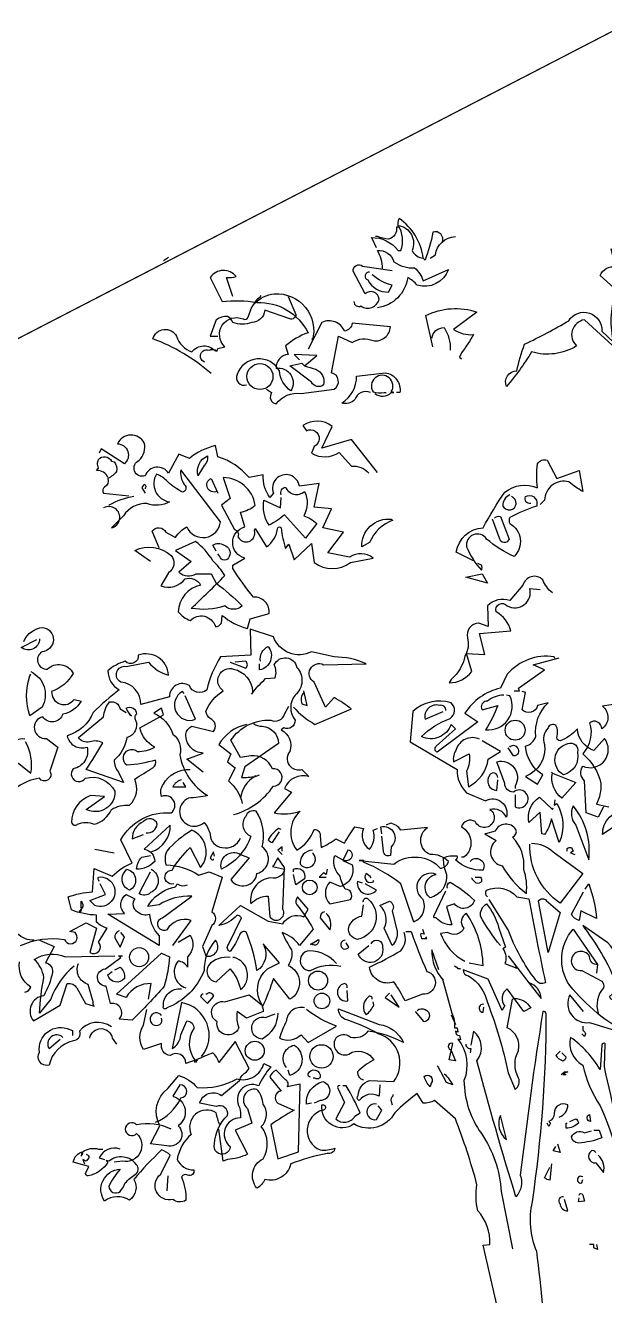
# Model space of a CAD drawing. Header units: metres. Extents: x 368 to 3789, y -155 to 1148.
# Drawn here: x 2175.17 to 2181.69, y 546.52 to 560.82 of the extents above; entities that cross this region are included whole.
import ezdxf

# ---------------------------------------------------------------- set-up
doc = ezdxf.new("R2010")
doc.units = ezdxf.units.M

# ---------------------------------------------------------------- blocks, each defined once
blk = doc.blocks.new('A$C700F2951')
at = {"color": 74}
for points in [[(1008, 4453.3), (996.7, 4478.3), (994.5, 4480.5, -0.240921), (1064.7, 4446.5), (1071.5, 4446.5, 0.236053), (1064.7, 4512.3, -0.5), (1101, 4446.5, 0.236053), (1130.4, 4426.1, 0.211075), (1067, 4530.4, 0.162277), (1064.7, 4507.7), (1060.2, 4507.7, -0.383194), (1039.8, 4476, -0.056625), (1010.3, 4482.8), (1005.8, 4482.8)], [(1180.3, 4469.2, 0.651581), (1155.4, 4494.1, -0.045349), (1135, 4421.6), (1130.4, 4426.1)], [(1656.2, 4170.1), (1552, 4265.2, 0.636124), (1531.6, 4197.2, -0.212875), (1413.7, 4181.4, -0.040161), (1348, 4090.7, -0.538727), (1375.2, 4131.5, -0.038391), (1395.6, 4201.8, 0.023422), (1511.2, 4263, -0.778931), (1597.3, 4235.8), (1629, 4206.3, -0.14267), (1633.6, 4333.2), (1656.2, 4324.2), (1592.8, 4380.8, -0.349304), (1633.6, 4403.5), (1622.2, 4451.1), (1721.9, 4428.4, -0.186783), (1762.7, 4446.5), (1733.3, 4505.5), (1699.3, 4498.7), (1685.7, 4442)], [(1148.6, 4426.1), (1162.2, 4435.2, -0.365204), (1214.3, 4482.8)], [(1023.9, 4399, 0.143021), (1010.3, 4446.5, -0.358047), (1053.4, 4417.1, 0.172546), (1107.8, 4401.2, -0.123093), (1130.4, 4367.2), (1196.2, 4396.7, -0.40274), (1114.6, 4355.9, 0.082748), (1089.6, 4376.3, -0.343094), (1010.3, 4297)], [(631.8, 4326.4), (616, 4376.3, 0.123093), (640.9, 4378.6, 0.499542), (572.9, 4376.3), (604.6, 4312.8, -0.074951), (695.3, 4310.6, -0.294968), (829, 4231.2, 0.096375), (770.1, 4197.2), (776.9, 4174.6, 0.398468), (745.2, 4138.3, -0.659393), (783.7, 4079.4, -0.217575), (754.2, 4131.5, 0.649521), (643.2, 4122.5, 0.661377), (668.1, 4095.3)], [(949.1, 4312.8, 0.566177), (967.3, 4301.5, 0.534058), (1014.8, 4319.6, 0.630219), (978.6, 4333.2), (946.9, 4392.2, -0.679398), (971.8, 4405.8), (1048.8, 4394.4)], [(989.9, 4389.9, 0.926025), (985.4, 4369.5, 0.286789), (1039.8, 4337.8), (1048.8, 4355.9, -0.120178), (996.7, 4383.1)], [(559.3, 4154.2, -1.044418), (570.6, 4185.9, -0.323349), (591, 4183.6), (593.3, 4190.4), (611.4, 4195, -0.840088), (659, 4267.5, 0.4142), (672.6, 4272, -0.154678), (704.4, 4326.4), (706.6, 4328.7)], [(776.9, 4326.4), (797.3, 4278.8, -0.489075), (781.4, 4267.5), (715.7, 4290.2, -0.380188), (681.7, 4258.4, -0.181808), (631.8, 4258.4, 0.224854), (618.2, 4274.3, 0.162277), (588.8, 4265.2), (572.9, 4222.2), (593.3, 4222.2)], [(695.3, 4317.4), (695.3, 4310.6), (695.3, 4317.4), (688.5, 4308.3, -0.162277), (740.6, 4333.2, -0.516235), (840.3, 4210.8), (840.3, 4217.6)], [(1155.4, 4195), (1137.2, 4276.6, -0.198578), (1270.9, 4285.6), (1209.8, 4240.3, 0.173447), (1261.9, 4226.7, -0.044205), (1230.1, 4179.1), (1225.6, 4167.8), (1230.1, 4163.3)], [(720.2, 4083.9), (733.8, 4074.9, 0.54657), (745.2, 4045.4, -0.272095), (810.9, 4072.6), (897, 4083.9, 0.677032), (890.2, 4127), (908.3, 4222.2), (944.6, 4206.3, -0.248367), (999, 4210.8, 0.452606), (1044.3, 4247.1), (944.6, 4256.2, -0.333328), (924.2, 4235.8, 0.430618), (865.3, 4258.4), (829, 4188.2)], [(575.2, 4124.7, 0.094757), (423.3, 4215.4, -0.699951), (484.5, 4222.2, 0.222214), (525.3, 4181.4, -0.480621), (586.5, 4183.6), (588.8, 4185.9)], [(1153.1, 4217.6, -0.388977), (1184.8, 4244.8, -0.162277), (1200.7, 4185.9)], [(819.9, 4145.1, 0.021729), (849.4, 4136.1, -0.356949), (869.8, 4095.3, -0.482147), (838.1, 4102.1), (781.4, 4145.1), (813.1, 4151.9), (819.9, 4145.1)], [(992.2, 4074.9, 0.453766), (951.4, 4056.7, -0.265564), (917.4, 4047.7, 0.264557), (955.9, 4117.9), (1030.7, 4127, -0.415939), (1069.2, 4074.9), (1060.2, 4074.9)], [(1003.5, 4072.6, 0.366302), (1046.6, 4074.9), (1053.4, 4074.9), (1046.6, 4077.1, 1.810471), (999, 4077.1, 0.099014), (1028.4, 4074.9), (1033, 4074.9)], [(1010.3, 3866.4), (942.3, 3952.5), (865.3, 3929.8), (892.5, 3986.5, 0.323273), (815.4, 3988.7), (824.5, 3975.1, -1.034378), (844.9, 3934.4), (838.1, 3916.2, 0.280991), (910.6, 3918.5), (942.3, 3882.2, -0.26123), (987.7, 3864.1)], [(416.5, 3632.9), (375.7, 3662.4, -0.294098), (470.9, 3648.8, -0.441696), (464.1, 3603.5), (443.7, 3569.5, 0.332855), (507.2, 3587.6, -0.375732), (548, 3571.7, 0.339447), (489.1, 3501.5, 0.128281), (520.8, 3478.8, -0.578079), (586.5, 3463, 0.276978), (602.4, 3472), (604.6, 3492.4, 0.124008), (670.4, 3458.4), (677.2, 3483.4), (727, 3497, 0.463104), (686.2, 3540, -0.025284), (631.8, 3614.8), (631.8, 3623.9), (663.6, 3642, -0.779266), (663.6, 3723.6), (652.2, 3762.1, 0.118973), (690.8, 3780.2, 0.363647), (606.9, 3852.8), (625, 3798.4), (602.4, 3780.2), (636.4, 3716.8, -0.5), (645.4, 3698.7, 0.970154), (688.5, 3714.5), (690.8, 3719.1), (720.2, 3671.5, 0.208466), (749.7, 3721.3, -0.5), (758.8, 3721.3, 0.056854), (770.1, 3666.9), (779.1, 3678.3), (792.7, 3637.5), (838.1, 3680.5), (844.9, 3630.7, 0.333328), (940.1, 3630.7), (999, 3642, 0.334427), (937.8, 3644.3), (881.1, 3655.6), (921.9, 3710), (867.5, 3721.3), (890.2, 3771.2), (844.9, 3775.7), (858.5, 3836.9), (806.3, 3830.1, 1.125015), (738.4, 3812), (729.3, 3800.6, -0.162277), (711.2, 3859.6), (674.9, 3852.8, 0.14122), (593.3, 3907.2), (586.5, 3936.6, 0.106674), (518.5, 3902.6), (491.3, 3914), (464.1, 3864.1, 0.62291), (402.9, 3857.3, -0.972748), (387.1, 3898.1, 0.276978), (400.7, 3943.4, 0.613373), (330.4, 3941.2, -0.688248), (348.5, 3889), (287.4, 3927.6), (282.8, 3916.2)], [(305.5, 3852.8, 0.326447), (276, 3870.9), (280.6, 3877.7, -0.099014), (278.3, 3891.3), (280.6, 3900.4, -0.522827), (314.6, 3895.8), (321.4, 3893.6, -0.276978), (328.1, 3868.6, -0.123093), (305.5, 3850.5, -0.350769), (296.4, 3827.8, 0.4142), (294.2, 3812), (359.9, 3805.2)], [(543.5, 3861.8), (541.2, 3857.3, -0.369919), (566.1, 3909.4, -0.265564), (557, 3884.5), (543.5, 3861.8)], [(1261.9, 3635.2), (1216.6, 3657.9, -0.357925), (1286.8, 3721.3, -0.02861), (1343.5, 3814.2, -0.284912), (1429.6, 3825.6, -0.072906), (1429.6, 3889, -0.350769), (1454.5, 3898.1), (1479.4, 3850.5), (1538.4, 3870.9), (1547.4, 3816.5, -0.042465), (1511.2, 3841.4, 0.482147), (1447.7, 3793.8), (1436.4, 3782.5)], [(439.2, 3669.2), (421.1, 3712.3, -0.563461), (457.3, 3710), (482.3, 3696.4, -0.132751), (511.7, 3723.6, 0.770752), (600.1, 3737.2), (495.9, 3873.2, 0.176163), (504.9, 3834.6, -0.659393), (500.4, 3814.2, -0.051254), (461.9, 3841.4, 0.123093), (432.4, 3861.8, 0.535172), (466.4, 3789.3, -0.225418), (407.5, 3784.8, 0.260452), (346.3, 3753), (314.6, 3721.3, 1.152542), (294.2, 3773.4)], [(402.9, 3823.3, 0.618027), (400.7, 3834.6, 0.162277), (393.9, 3825.6), (402.9, 3812)], [(591, 3816.5, -1), (575.2, 3850.5), (593.3, 3812)], [(758.8, 3807.4, -0.480621), (770.1, 3827.8, 0.516449), (819.9, 3816.5, -0.249695), (817.7, 3753, -0.105927), (851.7, 3732.6), (822.2, 3694.1), (767.8, 3755.3, -0.054871), (727, 3728.1, -0.192581), (713.4, 3793.8), (756.5, 3773.4), (758.8, 3800.6)], [(373.5, 3802.9, 0.093063), (307.8, 3780.2)], [(1411.5, 3784.8, -0.618027), (1397.9, 3802.9, -0.649872), (1427.3, 3782.5), (1427.3, 3778, 0.048447), (1357.1, 3748.5, 0.291199), (1357.1, 3732.6, -0.493149), (1368.4, 3646.5, -0.073044), (1295.9, 3691.9, 0.819794), (1243.7, 3671.5, 0.07692), (1282.3, 3610.3, 0.333328), (1282.3, 3623.9), (1273.2, 3628.4)], [(1357.1, 3807.4, 0.326447), (1338.9, 3778, 1.475342), (1361.6, 3802.9)], [(1048.8, 3741.7), (1051.1, 3741.7, 0.20787), (989.9, 3682.8), (969.5, 3671.5, -0.455139), (1046.6, 3744), (1048.8, 3741.7)], [(1316.3, 3746.2, -0.302765), (1332.1, 3750.8), (1354.8, 3691.9, -0.816528), (1329.9, 3694.1), (1311.7, 3744)], [(588.8, 3576.3, -0.033035), (656.8, 3517.3, -0.399994), (611.4, 3517.3, -0.122452), (523.1, 3510.5, 0.012192), (611.4, 3596.7, 0.056335), (579.7, 3635.2, 0.100357), (534.4, 3685.1), (482.3, 3662.4), (523.1, 3632.9), (491.3, 3605.7, 0.349121), (536.7, 3601.2), (575.2, 3601.2), (588.8, 3576.3)], [(588.8, 3660.1), (579.7, 3676, -0.309357), (609.2, 3676, -0.468369), (622.8, 3646.5, -0.763794), (597.8, 3646.5), (593.3, 3653.3)], [(1468.1, 3551.3, -0.140045), (1443.2, 3585.3, 0.57489), (1391.1, 3571.7), (1357.1, 3530.9, 0.29335), (1298.1, 3517.3), (1300.4, 3463), (1275.5, 3472, 0.477875), (1246, 3433.5, -0.21463), (1239.2, 3385.9, -0.178345), (1203, 3324.7), (1198.4, 3315.6, 0.217789), (1257.3, 3345.1), (1243.7, 3392.7), (1291.3, 3390.4), (1277.7, 3444.8), (1359.3, 3451.6, 0.213028), (1320.8, 3501.5, -0.817993), (1350.3, 3517.3, 0.658905), (1409.2, 3562.7), (1436.4, 3560.4)], [(85.7, 3424.4, -0.28447), (135.5, 3460.7, -0.892212), (133.2, 3397.2, 0.789642), (146.8, 3351.9, -0.497391), (214.8, 3340.6, -0.176483), (158.2, 3293, 0.748825), (217.1, 3272.6), (235.2, 3268.1, -0.225281), (187.6, 3234.1, -0.647598), (135.5, 3227.3, 0.955292), (144.6, 3170.6), (174, 3147.9), (153.6, 3084.5, -1), (126.4, 3066.3, 0.125122), (69.8, 3043.7, -0.137939)], [(790.5, 3252.2, 0.068298), (847.1, 3206.9), (942.3, 3247.7, 0.035156), (897, 3277.1), (874.3, 3252.2), (844.9, 3317.9, -0.984375), (869.8, 3363.2), (980.9, 3365.5, 0.108856), (897, 3383.6), (838.1, 3397.2, -0.448303), (738.4, 3435.8), (677.2, 3456.2), (679.4, 3388.2), (600.1, 3383.6, 0.080551), (563.8, 3297.5, -0.524551), (518.5, 3308.8, 0.59317), (466.4, 3279.4), (391.6, 3259, 0.390503), (339.5, 3317.9, -0.868866), (353.1, 3358.7), (412, 3370, 0.173203), (464.1, 3336, 0.499069), (384.8, 3388.2, -0.72995), (350.8, 3372.3, 0.115616), (305.5, 3347.4, 0.276978), (334.9, 3297.5, 0.033035), (267, 3238.6, -0.228363), (199, 3177.4, 0.456192), (251.1, 3147.9, -0.433426), (214.8, 3091.3, 1.078903), (246.6, 3066.3, -0.36409), (323.6, 3032.4, -0.580322), (248.8, 2984.8), (296.4, 3018.8), (260.2, 3021, 0.321106), (210.3, 2950.8, 0.566177), (226.2, 2946.2, -0.211075), (269.2, 2946.2, 0.243835), (314.6, 2984.8, -0.145935), (362.1, 2996.1, 0.321701), (375.7, 3064.1, -0.013153), (423.3, 3093.5, 0.333328), (430.1, 3113.9, -0.053406), (355.3, 3100.3, -1.029831), (382.5, 3136.6, 0.141342), (427.9, 3147.9, -0.23027), (389.3, 3197.8), (450.5, 3231.8), (446, 3249.9), (425.6, 3236.3, -0.215332), (475.5, 3181.9, -0.302765), (493.6, 3127.5, 0.214661), (566.1, 3021, -0.032745), (516.3, 3014.2, 1.185196), (557, 2950.8, -0.115112), (572.9, 2919, 0.379791), (604.6, 2885, 0.362045), (652.2, 2910)], [(126.4, 3431.2, -0.637756), (78.9, 3408.6), (119.6, 3429)], [(704.4, 3372.3, -0.350769), (724.8, 3410.8, -0.561172), (702.1, 3349.6), (702.1, 3365.5)], [(554.8, 3082.2), (511.7, 3116.2), (554.8, 3132.1, -0.43013), (509.5, 3181.9, -0.263626), (525.3, 3202.3), (582, 3188.7, 0.489075), (572.9, 3222.7, -0.178345), (561.6, 3240.9, -0.14975), (606.9, 3295.2, -0.856918), (634.1, 3351.9, -0.338852), (684, 3293), (681.7, 3286.2, -0.055374), (718, 3327), (742.9, 3329.2, 0.195877), (740.6, 3363.2, -0.724503), (799.5, 3356.4, -0.43483), (795, 3283.9, 0.345184), (795, 3218.2, -0.544022), (765.6, 3197.8), (758.8, 3193.3, -0.362045), (781.4, 3136.6, 0.396576), (783.7, 3095.8, 0.236053), (813.1, 3089), (831.3, 3070.9, 0.401123), (767.8, 3039.2), (785.9, 3030.1), (740.6, 2975.7, 0.137604), (808.6, 2980.2, 0.396027), (799.5, 2878.2, 0.180374), (844.9, 2932.6, -0.463791), (860.7, 2914.5), (863, 2885, 0.051575), (901.5, 2907.7), (924.2, 2896.4, -0.023788), (951.4, 2939.4), (974.1, 2934.9, 0.368179), (989.9, 2880.5, 0.264557), (999, 2930.4), (1010.3, 2934.9)], [(625, 3370), (665.8, 3354.2, 0.5), (665.8, 3372.3), (638.6, 3370)], [(1474.9, 3379.1), (1472.6, 3383.6, 0.262833), (1350.3, 3338.3), (1332.1, 3302, 0.194489), (1239.2, 3236.3), (1273.2, 3213.7), (1166.7, 3134.3, -0.535172), (1164.4, 3150.2), (1214.3, 3195.5), (1203, 3206.9, -0.445358), (1125.9, 3175.1, -0.112671), (1200.7, 3222.7, 0.498764), (1203, 3263.5, 0.269211), (1103.2, 3240.9), (1096.4, 3161.5), (1218.8, 3089, 0.212448), (1243.7, 3027.8), (1293.6, 3007.4, -0.669449), (1348, 2964.4, 0.362045), (1304.9, 2984.8, -1.319412), (1266.4, 2953, 0.480621), (1230.1, 2939.4, -0.538818), (1236.9, 2860.1), (1230.1, 2860.1)], [(103.8, 3345.1, -0.432632), (133.2, 3252.2), (101.5, 3229.5, -0.173904), (101.5, 3333.8), (103.8, 3338.3)], [(504.9, 3288.4), (500.4, 3293, 0.940445), (534.4, 3220.5), (507.2, 3281.6)], [(817.7, 3290.7, 0.292984), (813.1, 3261.3), (826.7, 3256.7), (817.7, 3295.2)], [(1601.8, 2991.6), (1588.2, 2964.4), (1556.5, 2975.7), (1552, 3059.5, -0.355026), (1547.4, 3098.1, 0.788391), (1604.1, 3170.6), (1576.9, 3138.9, -0.312881), (1533.8, 3195.5, -0.116058), (1488.5, 3163.8, -0.265564), (1479.4, 3172.9, 0.226822), (1477.2, 3204.6, 0.49527), (1456.8, 3197.8, 0.295303), (1447.7, 3154.7, -0.346893), (1397.9, 3070.9), (1429.6, 3050.5), (1443.2, 3075.4, -0.244461), (1397.9, 3150.2, 0.215332), (1425.1, 3175.1, -0.236053), (1456.8, 3263.5), (1429.6, 3256.7, -0.59729), (1388.8, 3245.4), (1397.9, 3290.7), (1388.8, 3293)], [(362.1, 3236.3), (362.1, 3231.8), (366.7, 3229.5, -0.051575), (353.1, 3249.9, -0.580322), (380.3, 3234.1, 0.442368), (378, 3218.2, -0.445358), (355.3, 3172.9, -0.177689), (321.4, 3113.9, 0.15036), (332.7, 3082.2), (346.3, 3055), (248.8, 3089, 0.019806), (291.9, 3159.3, 0.195877), (257.9, 3161.5, -0.32045), (228.4, 3172.9), (294.2, 3227.3, -0.171616), (310, 3265.8, -0.427887), (337.2, 3247.7), (353.1, 3238.6)], [(1189.4, 3243.1, 0.541687), (1173.5, 3256.7, 0.576218), (1135, 3220.5), (1182.6, 3240.9)], [(1341.2, 3283.9, 0.162277), (1298.1, 3268.1, 0.463791), (1282.3, 3249.9), (1284.5, 3245.4), (1325.3, 3256.7, -0.058853), (1293.6, 3193.3, 0.588898), (1357.1, 3281.6), (1348, 3283.9)], [(1855.7, 3068.6, -0.149368), (1876.1, 3111.7, 0.589905), (1826.2, 3150.2), (1821.7, 3163.8, 0.490158), (1771.8, 3134.3, -1.060547), (1753.7, 3175.1, 0.776093), (1769.5, 3229.5, 0.142365), (1685.7, 3191), (1665.3, 3218.2), (1683.4, 3268.1), (1599.6, 3254.5, -0.50354), (1597.3, 3195.5, 0.628937), (1565.6, 3211.4, -0.265564), (1547.4, 3129.8, -0.169571), (1595, 3052.8, -0.119873), (1583.7, 2998.4), (1615.4, 2991.6)], [(634.1, 2971.2, 0.179703), (738.4, 3046, 1.048752), (736.1, 3091.3, 0.319077), (679.4, 3125.3), (652.2, 3120.7), (627.3, 3166.1, -0.261322), (731.6, 3218.2, 0.45993), (767.8, 3234.1), (779.1, 3254.5)], [(668.1, 3206.9, 0.203552), (595.6, 3154.7), (627.3, 3129.8), (618.2, 3109.4), (638.6, 3093.5), (620.5, 3059.5, -0.169113), (656.8, 3000.6)], [(686.2, 3209.1, 0.15036), (708.9, 3202.3, -0.384125), (752, 3157), (663.6, 3095.8), (654.5, 3068.6, 0.045349), (690.8, 3070.9), (702.1, 3075.4)], [(87.9, 3168.3, 0.975662), (72.1, 3104.9), (103.8, 3079.9, 0.17128), (90.2, 3161.5)], [(1277.7, 3168.3, 0.456619), (1216.6, 3141.1, 0.205246), (1209.8, 3109.4), (1250.5, 3129.8, -0.146759), (1243.7, 3084.5), (1248.3, 3043.7, 0.245285), (1300.4, 3116.2), (1332.1, 3136.6), (1284.5, 3163.8)], [(1508.9, 3157, -0.630219), (1533.8, 3134.3, -0.40654), (1497.6, 3075.4, -0.689621), (1508.9, 3157)], [(1357.1, 3147.9, -0.5), (1375.2, 3147.9, -0.582718), (1370.7, 3125.3), (1366.1, 3125.3), (1352.5, 3145.7)], [(1370.7, 3023.3), (1370.7, 2991.6, 1.877945), (1366.1, 3030.1, -0.4142), (1343.5, 3052.8), (1323.1, 3109.4, -0.674286), (1370.7, 3046), (1370.7, 3039.2)], [(112.8, 2642.5, -0.206955), (67.5, 2660.7, 0.457672)], [(87.9, 2506.6, 0.224854), (103.8, 2520.2, -0.311218), (74.3, 2585.9, -0.155243)], [(76.6, 2628.9, -0.142853), (192.2, 2644.8, 1.280762), (219.4, 2662.9), (205.8, 2665.2), (248.8, 2687.9), (276, 2674.3), (257.9, 2610.8, 0.904984), (280.6, 2638), (303.2, 2674.3, -0.135742), (276, 2690.1), (276, 2708.3, -0.08728), (210.3, 2721.9), (201.2, 2755.9, -0.068298), (264.7, 2769.5), (269.2, 2830.6), (316.8, 2810.3, -0.111496), (368.9, 2844.2), (339.5, 2905.4, -0.299683), (470.9, 2975.7, 0.876053), (446, 3018.8, -0.268112), (450.5, 3050.5, -0.290573), (520.8, 3089)], [(498.1, 3061.8, 0.25296), (475.5, 3043.7), (509.5, 3043.7), (502.7, 3055)], [(688.5, 3073.1), (690.8, 3070.9, 0.247803), (652.2, 3014.2)], [(1325.3, 3068.6, 0.741867), (1304.9, 3075.4, 0.6409), (1323.1, 3034.6), (1325.3, 3061.8)], [(1468.1, 3079.9), (1529.3, 3055), (1493, 3014.2, -0.284134), (1468.1, 3079.9), (1465.8, 3082.2), (1468.1, 3079.9)], [(1474.9, 3009.7), (1472.6, 2996.1), (1479.4, 3000.6, -0.242218), (1486.2, 2898.6), (1465.8, 2959.8, -0.092926), (1447.7, 2919), (1440.9, 2921.3), (1436.4, 2978), (1406.9, 2950.8, -0.309006), (1434.1, 3016.5), (1468.1, 2984.8), (1470.4, 2989.3)], [(1522.5, 2993.8, 0.305054), (1529.3, 2944), (1563.3, 2853.3, 0.208984), (1522.5, 2993.8)], [(405.2, 2923.6, 0.403595), (434.7, 2946.2, 0.566177), (398.4, 2953, 0.2939), (368.9, 2907.7), (398.4, 2919)], [(652.2, 2866.9), (674.9, 2857.8), (627.3, 2801.2, 0.693726), (695.3, 2817.1, 0.640244), (708.9, 2887.3, 0.209961), (693, 2980.2, 0.4142), (665.8, 2966.6, 0.502121), (679.4, 2914.5, -0.199463), (602.4, 2828.4, -0.690872), (652.2, 2866.9)], [(1642.6, 2944), (1638.1, 2941.7), (1642.6, 2941.7), (1642.6, 2928.1, 0.099014), (1629, 2939.4), (1599.6, 2919, -0.428558), (1663, 2982.5, -0.211655), (1642.6, 2944)], [(418.8, 2873.7, 0.335266), (468.7, 2944), (400.7, 2880.5, -0.380188), (427.9, 2848.8, -0.218826), (380.3, 2828.4, -0.173203), (393.9, 2860.1), (416.5, 2864.6)], [(477.7, 2789.9, -1.144211), (473.2, 2826.1, -0.070038), (520.8, 2885), (548, 2832.9, 0.501633), (525.3, 2930.4, 0.085571), (459.6, 2876, 0.186783), (457.3, 2839.7, -0.14386), (543.5, 2812.5), (570.6, 2821.6), (604.6, 2808), (577.4, 2717.3, -0.506302), (577.4, 2681.1), (552.5, 2626.7), (561.6, 2601.8, 0.762985), (586.5, 2642.5, 0.185364), (557, 2563.2, -0.20929), (459.6, 2465.8, -1), (450.5, 2470.3, -0.463791), (498.1, 2515.6)], [(758.8, 2932.6), (752, 2934.9, 0.132751), (724.8, 2905.4, 0.236053), (736.1, 2898.6), (754.2, 2925.8)], [(1252.8, 2848.8, -0.923187), (1286.8, 2826.1, -0.205933), (1214.3, 2853.3, 0.618027), (1218.8, 2862.4, 0.123093), (1182.6, 2857.8, 0.111496), (1191.6, 2814.8, -0.361099), (1148.6, 2753.6, -0.656662), (1164.4, 2814.8, 0.887543), (1128.2, 2751.3, -0.427811), (1105.5, 2690.1), (1071.5, 2789.9, 0.077148), (974.1, 2846.5), (974.1, 2851), (962.7, 2851), (1053.4, 2842, -0.386002), (1175.8, 2830.6, 0.310577), (1196.2, 2848.8, 0.21463), (1148.6, 2866.9, -0.608597), (1141.8, 2937.2), (1071.5, 2930.4, 0.236053), (1044.3, 2948.5), (1033, 2944)], [(1021.6, 2921.3), (1019.4, 2939.4, -0.775711), (1046.6, 2887.3), (1044.3, 2864.6, -0.566177), (1026.2, 2876), (1021.6, 2914.5)], [(1293.6, 2921.3), (1291.3, 2921.3), (1320.8, 2903.2, 0.643906), (1336.7, 2837.4, 0.101837), (1400.1, 2764.9, 0.105927), (1393.3, 2828.4, 0.22554), (1363.9, 2912.2, 0.4142), (1372.9, 2932.6, 0.580322), (1318.5, 2928.1), (1293.6, 2921.3)], [(1413.7, 2896.4, -0.195694), (1470.4, 2873.7), (1547.4, 2817.1), (1488.5, 2740, -0.258652), (1409.2, 2894.1)], [(584.2, 2862.4), (582, 2873.7), (572.9, 2857.8, 0.4142), (582, 2853.3), (582, 2855.6)], [(738.4, 2837.4), (736.1, 2835.2), (767.8, 2828.4, -0.422256), (731.6, 2805.7, 0.445663), (679.4, 2737.7, -0.209656), (724.8, 2758.1), (729.3, 2703.7, 0.945984), (763.3, 2724.1), (767.8, 2832.9), (749.7, 2857.8), (738.4, 2837.4)], [(840.3, 2878.2, 0.437042), (808.6, 2842, 1.073196), (842.6, 2869.2), (842.6, 2871.4)], [(919.7, 2853.3, 0.323349), (940.1, 2855.6, 0.697281), (933.3, 2878.2), (919.7, 2851), (944.6, 2839.7, -0.421158), (912.9, 2783.1), (885.7, 2794.4, 0.400543), (885.7, 2737.7), (940.1, 2749.1, 0.60791), (926.5, 2776.3, -0.092926), (912.9, 2810.3, -0.257919), (897, 2857.8), (899.3, 2864.6), (919.7, 2853.3)], [(1506.6, 2876), (1506.6, 2882.8, -0.236053), (1518, 2885), (1522.5, 2876), (1515.7, 2871.4), (1527, 2866.9)], [(355.3, 2828.4, -0.701004), (362.1, 2774, -0.468369), (346.3, 2817.1), (355.3, 2828.4)], [(418.8, 2828.4, -0.632828), (416.5, 2767.2, -0.388977), (387.1, 2764.9), (416.5, 2821.6)], [(790.5, 2821.6), (790.5, 2828.4, -0.669312), (819.9, 2803.5), (797.3, 2787.6), (790.5, 2814.8)], [(282.8, 2796.7, -0.236053), (280.6, 2808, -1.2724), (271.5, 2733.2), (257.9, 2746.8), (298.7, 2762.7), (285.1, 2789.9)], [(971.8, 2792.1), (958.2, 2796.7, 0.784103), (1008, 2774), (978.6, 2789.9)], [(994.5, 2805.7, 0.099014), (980.9, 2817.1, 0.895035), (1001.3, 2796.7), (999, 2798.9)], [(1193.9, 2778.5, -0.4142), (1200.7, 2794.4, -0.068741), (1264.1, 2746.8, -0.613083), (1212, 2737.7), (1191.6, 2730.9), (1205.2, 2683.3, -0.248093), (1164.4, 2701.5, -0.618027), (1157.6, 2706), (1189.4, 2771.7)], [(1266.4, 2808), (1280, 2808, -0.236053), (1282.3, 2796.7, -0.4142), (1268.7, 2792.1), (1257.3, 2803.5), (1259.6, 2805.7)], [(305.5, 2710.5), (348.5, 2712.8, -0.451447), (353.1, 2762.7), (375.7, 2751.3, 0.461777), (382.5, 2717.3, 0.236053), (414.3, 2710.5, 0.176865), (439.2, 2653.9), (439.2, 2628.9), (305.5, 2710.5)], [(475.5, 2628.9), (523.1, 2694.7, 0.345856), (459.6, 2669.7, -1.086792), (448.3, 2701.5), (525.3, 2758.1, 0.147873), (439.2, 2735.5), (409.7, 2730.9, -0.205246), (475.5, 2780.8, 0.343094), (486.8, 2789.9, 0.248367), (514, 2787.6)], [(1298.1, 2755.9, -0.369919), (1295.9, 2774, -0.322647), (1375.2, 2755.9), (1406.9, 2751.3, 0.00798), (1450, 2531.5, -0.4142), (1425.1, 2538.3, -0.077515), (1352.5, 2669.7), (1302.7, 2749.1)], [(1554.2, 2776.3), (1563.3, 2789.9, -0.071396), (1583.7, 2699.2), (1542.9, 2719.6), (1538.4, 2694.7, -0.236053), (1518, 2710.5), (1549.7, 2769.5)], [(237.5, 2726.4), (233, 2715.1), (230.7, 2719.6, 0.618027), (235.2, 2728.7), (235.2, 2744.5, -0.369919), (237.5, 2726.4)], [(713.4, 2628.9, -0.38205), (695.3, 2563.2, 0.053894), (668.1, 2662.9, 0.566177), (650, 2656.1, -0.062256), (625, 2613.1, -0.535172), (620.5, 2631.2), (654.5, 2701.5, 0.236053), (643.2, 2708.3, -0.164429), (595.6, 2681.1), (652.2, 2733.2), (724.8, 2692.4), (763.3, 2685.6, -0.400864), (817.7, 2703.7), (829, 2724.1), (801.8, 2755.9, 0.343094), (799.5, 2735.5, -0.040558), (842.6, 2672), (806.3, 2628.9, 0.162277), (761, 2662.9, 0.038391), (785.9, 2617.6, -0.212204), (776.9, 2576.8, -0.615097), (781.4, 2488.4), (738.4, 2542.8, -0.03656), (708.9, 2468, -0.236053), (711.2, 2456.7), (668.1, 2438.6), (643.2, 2456.7, 0.109772), (647.7, 2413.6, -0.906464), (591, 2429.5, -0.872879), (611.4, 2481.6), (674.9, 2499.8), (708.9, 2472.6, -0.380005), (722.5, 2567.8), (754.2, 2583.6), (711.2, 2633.5)], [(974.1, 2742.3, -0.780762), (985.4, 2751.3, -0.63501), (958.2, 2644.8, -0.403961), (935.5, 2676.5, -0.290024), (969.5, 2706), (974.1, 2735.5)], [(1048.8, 2628.9), (1028.4, 2674.3, 0.335037), (1017.1, 2733.2), (1042, 2744.5, -0.5), (1048.8, 2719.6), (1062.4, 2665.2, -0.220596), (1048.8, 2628.9)], [(1332.1, 2628.9, -0.047333), (1280, 2706, -0.291199), (1295.9, 2737.7, -0.104111), (1327.6, 2676.5), (1345.7, 2624.4), (1338.9, 2619.9, -0.257767), (1343.5, 2581.4), (1375.2, 2570), (1370.7, 2572.3)], [(1456.8, 2610.8), (1431.9, 2744.5, -0.561981), (1452.3, 2746.8), (1488.5, 2715.1), (1456.8, 2610.8)], [(872.1, 2717.3, 0.355026), (860.7, 2701.5), (885.7, 2669.7, 0.313034), (876.6, 2712.8)], [(1250.5, 2583.6), (1286.8, 2576.8, 0.145935), (1243.7, 2712.8, 0.523941), (1236.9, 2674.3, -0.45993), (1193.9, 2662.9), (1175.8, 2660.7, 0.199142), (1239.2, 2588.2)], [(334.9, 2667.5, 0.38205), (323.6, 2649.3), (337.2, 2624.4), (348.5, 2651.6), (339.5, 2662.9)], [(1085.1, 2665.2), (1098.7, 2665.2, 0.014771), (1139.5, 2561, -0.94693), (1128.2, 2502), (1082.8, 2483.9, 0.033691), (1053.4, 2533.8, -0.489075), (989.9, 2572.3, 0.024368), (1071.5, 2615.3, 0.28447), (1080.6, 2662.9)], [(1128.2, 2672), (1132.7, 2658.4), (1123.6, 2660.7, 0.162277), (1125.9, 2647.1), (1139.5, 2647.1), (1137.2, 2651.6)], [(1549.7, 2456.7), (1513.4, 2499.8, 0.598862), (1565.6, 2427.2), (1669.8, 2395.5, -0.099014), (1513.4, 2524.7, -0.340195), (1522.5, 2672), (1586, 2579.1), (1583.7, 2556.4)], [(1552, 2674.3, -0.076447), (1640.4, 2515.6), (1617.7, 2495.2, 0.704712), (1631.3, 2490.7, -0.30159), (1681.1, 2497.5), (1726.5, 2334.3, 0.21463), (1753.7, 2323), (1717.4, 2497.5), (1710.6, 2465.8, -0.445358), (1674.4, 2488.4, 0.17659), (1613.2, 2635.7), (1547.4, 2681.1), (1552, 2674.3)], [(126.4, 2642.5), (165, 2626.7), (142.3, 2583.6, -0.4142), (160.4, 2558.7, -0.077194), (137.8, 2497.5, 0.59314), (110.6, 2431.8), (180.8, 2472.6), (199, 2529.2, -0.333328), (223.9, 2517.9), (246.6, 2477.1), (269.2, 2470.3, -0.236053), (267, 2481.6), (253.4, 2527, -0.442368), (228.4, 2581.4)], [(489.1, 2638), (520.8, 2656.1, -0.359619), (514, 2599.5), (514, 2572.3, 0.236053), (489.1, 2588.2, 0.533035), (509.5, 2517.9)], [(838.1, 2633.5), (835.8, 2631.2), (856.2, 2644.8, -0.854492), (838.1, 2633.5)], [(926.5, 2642.5, 1.704361), (935.5, 2624.4), (928.7, 2635.7)], [(994.5, 2633.5, -0.909286), (1023.9, 2624.4, -0.934128), (960.5, 2606.3), (987.7, 2628.9)], [(217.1, 2574.6, 0.137131), (155.9, 2488.4), (126.4, 2452.2, -0.032974), (137.8, 2545.1, 0.170273), (112.8, 2592.7, -0.248367), (194.4, 2599.5), (323.6, 2601.8)], [(412, 2488.4), (418.8, 2529.2, 0.282669), (353.1, 2493), (328.1, 2502), (446, 2608.5), (466.4, 2599.5, -0.057053), (452.8, 2522.4, -0.026291), (368.9, 2434), (334.9, 2436.3, 0.738571), (312.3, 2477.1), (301, 2522.4, -0.953979), (298.7, 2567.8), (339.5, 2597.2), (332.7, 2601.8), (344, 2601.8)], [(625, 2597.2, 0.261322), (568.4, 2576.8, 0.537704), (588.8, 2533.8), (625, 2567.8, -0.134644), (652.2, 2513.4, 0.615494), (636.4, 2597.2), (631.8, 2597.2)], [(903.8, 2581.4, 0.204559), (833.5, 2615.3, 1.007538), (835.8, 2563.2, -0.199997), (915.1, 2574.6)], [(1352.5, 2601.8), (1406.9, 2531.5), (1438.7, 2490.7, 0.315536), (1406.9, 2531.5)], [(1586, 2579.1, -0.449051), (1565.6, 2599.5, 1.901016), (1545.2, 2563.2), (1597.3, 2536, -0.302765), (1601.8, 2517.9, 0.271484), (1588.2, 2452.2)], [(323.6, 2565.5), (337.2, 2572.3, -0.282349), (348.5, 2542.8, -0.636856), (305.5, 2551.9), (316.8, 2561)], [(931, 2517.9, 0.535172), (924.2, 2529.2, 1), (933.3, 2483.9), (931, 2511.1)], [(554.8, 2502, 0.333328), (548, 2495.2), (566.1, 2477.1), (582, 2495.2, 0.630219), (563.8, 2502), (561.6, 2502)], [(996.7, 2488.4, 0.926025), (985.4, 2493, 0.396576), (980.9, 2447.6, 0.099014), (1001.3, 2472.6), (999, 2481.6)], [(430.1, 2166.6, 0.193268), (495.9, 2230.1, 1), (493.6, 2264.1), (475.5, 2234.6, -0.647644), (489.1, 2157.5, -0.795288), (459.6, 2105.4), (416.5, 2110), (441.5, 2157.5, -0.37175), (461.9, 2255), (491.3, 2289, -0.154297), (538.9, 2257.3, 0.143036), (643.2, 2279.9, 0.416412), (713.4, 2320.7), (731.6, 2311.7, 0.064804), (699.8, 2261.8, 0.7435), (650, 2205.1, -0.07106), (652.2, 2177.9, 0.711472), (625, 2103.2, -1.156403), (584.2, 2110, -0.187744), (618.2, 2184.7, 0.647598), (588.8, 2207.4), (545.7, 2216.5, -0.524124), (602.4, 2236.9), (650, 2275.4, -0.219635), (668.1, 2298.1), (674.9, 2307.1), (638.6, 2377.4), (595.6, 2323, 0.158417), (579.7, 2347.9, 0.01886), (536.7, 2329.8), (509.5, 2320.7, 0.622437), (468.7, 2341.1, -0.457672), (446, 2372.9), (398.4, 2357, -0.285706), (398.4, 2420.4), (407.5, 2461.2)], [(550.3, 2338.9, 0.578384), (498.1, 2479.4), (473.2, 2359.3, 0.269913), (495.9, 2395.5), (511.7, 2431.8, -0.455139), (529.9, 2411.4, 0.328934), (534.4, 2327.5)], [(819.9, 2465.8, 0.462555), (772.4, 2431.8, 0.034729), (754.2, 2386.4, 0.307983), (810.9, 2395.5), (829, 2375.1), (903.8, 2418.2, -0.078186), (824.5, 2461.2)], [(1017.1, 2264.1), (1014.8, 2234.6, 0.383194), (962.7, 2223.3, -0.566177), (960.5, 2236.9, -0.347336), (989.9, 2275.4), (1053.4, 2273.1, 0.522125), (1012.6, 2397.8, 0.062256), (924.2, 2436.3, -0.259125), (908.3, 2463.5), (1014.8, 2422.7, -0.262924), (1078.3, 2375.1, 0.097885), (985.4, 2404.6, -0.315216), (940.1, 2388.7, 0.4142), (901.5, 2386.4, 0.882782), (944.6, 2350.2, -0.333328), (1001.3, 2329.8, 0.076187), (958.2, 2298.1, 0.369919), (974.1, 2277.7)], [(1114.6, 2459, -0.343094), (1135, 2461.2, -0.795502), (1132.7, 2429.5), (1110, 2456.7)], [(1289.1, 2474.8, 0.632828), (1277.7, 2461.2, 0.4142), (1286.8, 2454.4), (1289.1, 2468)], [(314.6, 2415.9, 0.401978), (230.7, 2404.6, -0.535172), (214.8, 2379.6, 0.285706), (151.4, 2316.2, -0.700424), (126.4, 2350.2, -0.60141), (205.8, 2409.1), (212.6, 2406.8), (212.6, 2393.2)], [(446, 2445.4, 2.427765), (441.5, 2422.7, 0.302765), (446, 2438.6)], [(749.7, 2452.2, -0.276978), (708.9, 2384.2, -1.112411), (718, 2440.8), (742.9, 2449.9)], [(187.6, 2388.7, 0.873947), (151.4, 2359.3), (180.8, 2384.2)], [(257.9, 2386.4, -0.849075), (316.8, 2386.4), (328.1, 2370.6)], [(1547.4, 2418.2), (1547.4, 2406.8, -0.566177), (1552, 2391), (1545.2, 2397.8)], [(772.4, 2309.4, -0.563461), (792.7, 2368.3, -0.649872), (781.4, 2289), (776.9, 2302.6)], [(1203, 2354.7), (1214.3, 2327.5), (1198.4, 2329.8), (1207.5, 2372.9, 1), (1200.7, 2357), (1203, 2354.7)], [(1241.5, 2370.6, 0.45993), (1255.1, 2359.3), (1252.8, 2347.9)], [(1488.5, 2352.5), (1477.2, 2341.1, 0.162277), (1495.3, 2327.5, 0.265564), (1504.4, 2336.6), (1493, 2347.9)], [(790.5, 2198.3), (792.7, 2198.3, 0.023788), (731.6, 2159.8), (749.7, 2071.4), (804.1, 2089.6), (808.6, 2266.3), (774.6, 2259.5, 0.45993), (770.1, 2277.7), (745.2, 2302.6, 0.219635), (729.3, 2284.5), (758.8, 2248.2, 0.677032), (749.7, 2216.5), (790.5, 2198.3)], [(835.8, 2284.5, -0.4142), (829, 2293.5, -0.868622), (860.7, 2284.5, -0.489075), (847.1, 2282.2), (842.6, 2282.2)], [(1184.8, 2293.5, -0.089432), (1207.5, 2264.1), (1191.6, 2270.9), (1169, 2311.7), (1166.7, 2313.9)], [(838.1, 2216.5), (824.5, 2214.2, -0.352295), (867.5, 2273.1, -0.860382), (860.7, 2223.3), (844.9, 2216.5)], [(912.9, 2261.8, 0.618027), (906.1, 2257.3), (924.2, 2218.7), (901.5, 2175.7, 0.492645), (951.4, 2182.5), (965, 2191.5, 0.039658), (928.7, 2261.8), (919.7, 2261.8)], [(1148.6, 2259.5, -0.135742), (1132.7, 2286.7, -0.947861), (1150.8, 2268.6), (1148.6, 2259.5)], [(1051.1, 2239.1), (1051.1, 2234.6, 0.4142), (1046.6, 2221), (1048.8, 2211.9)], [(597.8, 2159.8, -0.038391), (588.8, 2191.5, 0.746384), (523.1, 2134.9, 0.174225), (486.8, 2069.2, 0.297256), (529.9, 2042, -0.690201), (514, 2028.4, 0.4142), (498.1, 2023.8, -0.101105), (509.5, 1962.6, -0.329758), (475.5, 1964.9, -0.819794), (443.7, 2030.6), (468.7, 2080.5, 0.090164), (446, 2094.1, 0.033295), (373.5, 2017, -0.376038), (362.1, 1962.6, 0.309357), (296.4, 1960.4, -0.577087), (337.2, 2044.2, 0.060913), (307.8, 1998.9, 0.595963), (337.2, 1985.3, 0.090164), (350.8, 2008, -0.069427), (378, 2030.6, 0.449051), (380.3, 2055.6, 0.431824), (307.8, 2064.6), (301, 2066.9), (305.5, 2062.4, -0.206619), (253.4, 2026.1, -0.333328), (246.6, 2032.9), (255.6, 2051), (214.8, 2062.4, -0.309357), (239.8, 2089.6, -0.236053), (280.6, 2096.4), (291.9, 2096.4)], [(1008, 2214.2, 1.222214), (1008, 2173.4), (1021.6, 2198.3), (1012.6, 2209.7)], [(1486.2, 2180.2, 0.310577), (1508.9, 2211.9, 0.566177), (1472.6, 2189.3, -0.312363), (1459, 2168.9), (1463.6, 2164.3), (1459, 2155.3), (1454.5, 2164.3)], [(470.9, 2148.5, 0.172379), (380.3, 2159.8, 2.599991), (380.3, 2137.2, -0.757538), (344, 2064.6), (321.4, 2062.4)], [(1332.1, 2184.7, 0.337173), (1348, 2121.3), (1332.1, 2184.7)], [(1513.4, 2168.9), (1529.3, 2175.7, -0.236053), (1536.1, 2164.3, -0.199295), (1504.4, 2150.8), (1504.4, 2164.3), (1506.6, 2164.3)], [(1567.8, 2168.9, -0.867294), (1565.6, 2187), (1567.8, 2168.9)], [(1576.9, 2146.2), (1590.5, 2146.2), (1597.3, 2125.8, -0.078461), (1536.1, 2112.2, -0.336868), (1518, 2128.1, -0.442368), (1552, 2139.4), (1570.1, 2144)], [(337.2, 2096.4, 0.386597), (282.8, 2073.7), (296.4, 2069.2)], [(248.8, 2082.8, -0.4142), (255.6, 2073.7), (248.8, 2064.6), (239.8, 2069.2), (244.3, 2057.8)], [(1581.4, 2087.3, 0.4142), (1570.1, 2091.8, 0.749268), (1581.4, 2060.1), (1601.8, 2035.2, 0.276978), (1588.2, 2080.5)], [(1465.8, 2057.8), (1461.3, 2014.8, -0.133911), (1447.7, 2021.6), (1461.3, 2048.8)], [(1547.4, 2023.8, 1.580185), (1545.2, 2008), (1547.4, 2017)], [(1497.6, 1971.7, 0.804886), (1488.5, 1953.6, 0.455139), (1508.9, 1935.4), (1499.8, 1964.9)], [(1538.4, 1976.2, -1), (1547.4, 1976.2), (1552, 1960.4), (1536.1, 1958.1), (1538.4, 1969.4)]]:
    blk.add_lwpolyline(points, format="xyb", dxfattribs=at)
for points in [[(464.1, 4428.4), (450.5, 4419.3)], [(577.4, 4190.4), (572.9, 4185.9), (577.4, 4190.4)], [(819.9, 4145.1), (851.7, 4172.3), (792.7, 4174.6), (806.3, 4161)], [(1241.5, 3592.1), (1284.5, 3601.2), (1298.1, 3576.3), (1241.5, 3592.1)], [(1368.4, 3295.2), (1382, 3295.2), (1379.7, 3302), (1447.7, 3349.6), (1418.3, 3363.2), (1486.2, 3381.4)], [(271.5, 2880.5), (321.4, 2871.4)], [(761, 2876), (761, 2887.3), (749.7, 2878.2), (761, 2866.9)], [(878.9, 2828.4), (876.6, 2814.8), (869.8, 2819.3), (858.5, 2808), (876.6, 2808)], [(713.4, 2628.9), (718, 2626.7), (718, 2624.4)], [(1221.1, 2570), (1212, 2574.6)], [(1221.1, 2570), (1227.9, 2567.8), (1221.1, 2567.8), (1221.1, 2570)], [(1042, 2504.3), (1030.7, 2493), (1067, 2468), (1046.6, 2499.8)], [(1203, 2447.6), (1214.3, 2422.7)], [(538.9, 2329.8), (534.4, 2323), (532.1, 2327.5)], [(1499.8, 2298.1), (1508.9, 2298.1), (1490.8, 2291.3), (1499.8, 2298.1)], [(1499.8, 2298.1), (1499.8, 2293.5), (1495.3, 2291.3), (1504.4, 2291.3)], [(1481.7, 2110), (1488.5, 2087.3), (1470.4, 2091.8), (1477.2, 2103.2)], [(237.5, 2087.3), (235.2, 2078.2), (239.8, 2085), (237.5, 2087.3)], [(461.9, 2026.1), (459.6, 1987.6)], [(1583.7, 1847.1), (1586, 1833.5), (1576.9, 1838), (1576.9, 1847.1), (1565.6, 1847.1)]]:
    blk.add_lwpolyline(points, dxfattribs=at)
at = {"color": 35}
for points in [[(1676.6, 2021.6, -0.014694), (1604.1, 2311.7), (1606.4, 2372.9, 0.4142), (1597.3, 2368.3), (1592.8, 2304.9, 0.101822), (1515.7, 2388.7, 0.33992), (1547.4, 2316.2, 0.085938), (1592.8, 2209.7, -0.100525), (1656.2, 1949, -0.35463)], [(1452.3, 1538.8, 0.021927), (1427.3, 1828.9, -0.158203), (1416, 1958.1, 0.03566), (1452.3, 2449.9, 0.4142), (1443.2, 2456.7, 0.009659), (1384.3, 2028.4, -0.276978), (1372.9, 1971.7, -0.010941), (1270.9, 2327.5, 0.406937), (1261.9, 2404.6), (1255.1, 2368.3)], [(1171.2, 2565.5), (1153.1, 2617.6, 0.203735), (1182.6, 2538.3), (1180.3, 2540.6), (1205.2, 2452.2, -0.146759), (1212, 2413.6), (1218.8, 2413.6), (1221.1, 2402.3), (1214.3, 2404.6, 0.4142), (1225.6, 2393.2), (1227.9, 2381.9), (1221.1, 2384.2, -0.265564), (1236.9, 2275.4, 0.153046), (1282.3, 2137.2, -0.133911), (1334.4, 1985.3), (1363.9, 1835.7)], [(1368.4, 2490.7, -0.262878), (1411.5, 2465.8), (1393.3, 2456.7), (1350.3, 2515.6, 0.441696), (1343.5, 2470.3, 0.062256), (1336.7, 2459), (1300.4, 2540.6), (1234.7, 2565.5, 0.4142), (1248.3, 2549.6, -0.20488), (1298.1, 2479.4, -0.042053), (1352.5, 2295.8), (1370.7, 2252.7, 0.350769), (1379.7, 2282.2, -0.250916), (1379.7, 2354.7, 0.347351), (1350.3, 2413.6), (1363.9, 2488.4), (1368.4, 2490.7)], [(1327.6, 1670.3), (1286.8, 1844.8), (1304.9, 1847.1, 0.190186), (1273.2, 1935.4, -0.102509), (1270.9, 2003.4, 0.027542), (1214.3, 2175.7), (1159.9, 2223.3, -0.128769), (1130.4, 2216.5), (1114.6, 2241.4, 0.037994), (1055.6, 2191.5, -0.432571), (949.1, 2162.1, -0.653381), (865.3, 2211.9, -1.198212), (867.5, 2198.3, 0.717178), (860.7, 2094.1, 0.099014), (899.3, 2098.6, -0.439896), (878.9, 2085, 0.044022), (783.7, 2057.8, -0.432632), (715.7, 2017, -0.169403), (695.3, 1994.4, -0.48349), (711.2, 2071.4, 0.322495), (706.6, 2155.3, 0.382629), (711.2, 2214.2, 0.171616), (695.3, 2252.7, 0.801453), (670.4, 2202.9), (681.7, 2164.3), (638.6, 2146.2), (670.4, 2082.8, -0.092056), (618.2, 2069.2), (606.9, 2064.6), (595.6, 2148.5)]]:
    blk.add_lwpolyline(points, format="xyb", dxfattribs=at)
at = {"color": 74}
for centre, radius in [((703.2, 4116.8), 34), ((1370.7, 3192.1), 26.1), ((833.5, 2780.8), 19.3), ((387.1, 2598.4), 24.9), ((855.1, 2537.2), 24.9), ((865.3, 2483.9), 20.4), ((689.6, 2353.6), 24.9), ((864.1, 2338.9), 30.6)]:
    blk.add_circle(centre, radius, dxfattribs=at)

msp = doc.modelspace()

# ---------------------------------------------------------------- linework, layer by layer
msp.add_line((2164.655, 551.903), (2268.077, 605.363))
msp.add_polyline3d([(2234.912, 557.791, 422.828), (2223.641, 505.152, 845.657), (2234.912, 557.791, 351.058), (2214.612, 577.727, 0), (2164.655, 551.903, 0)])

# ---------------------------------------------------------------- block references
at = {"xscale": 0.00430364964322203, "yscale": 0.00430364964322203, "zscale": 0.00430364964322203}
msp.add_blockref('A$C700F2951', (2174.785, 539.15, 845.657), dxfattribs=at)

doc.saveas('drawing.dxf')
